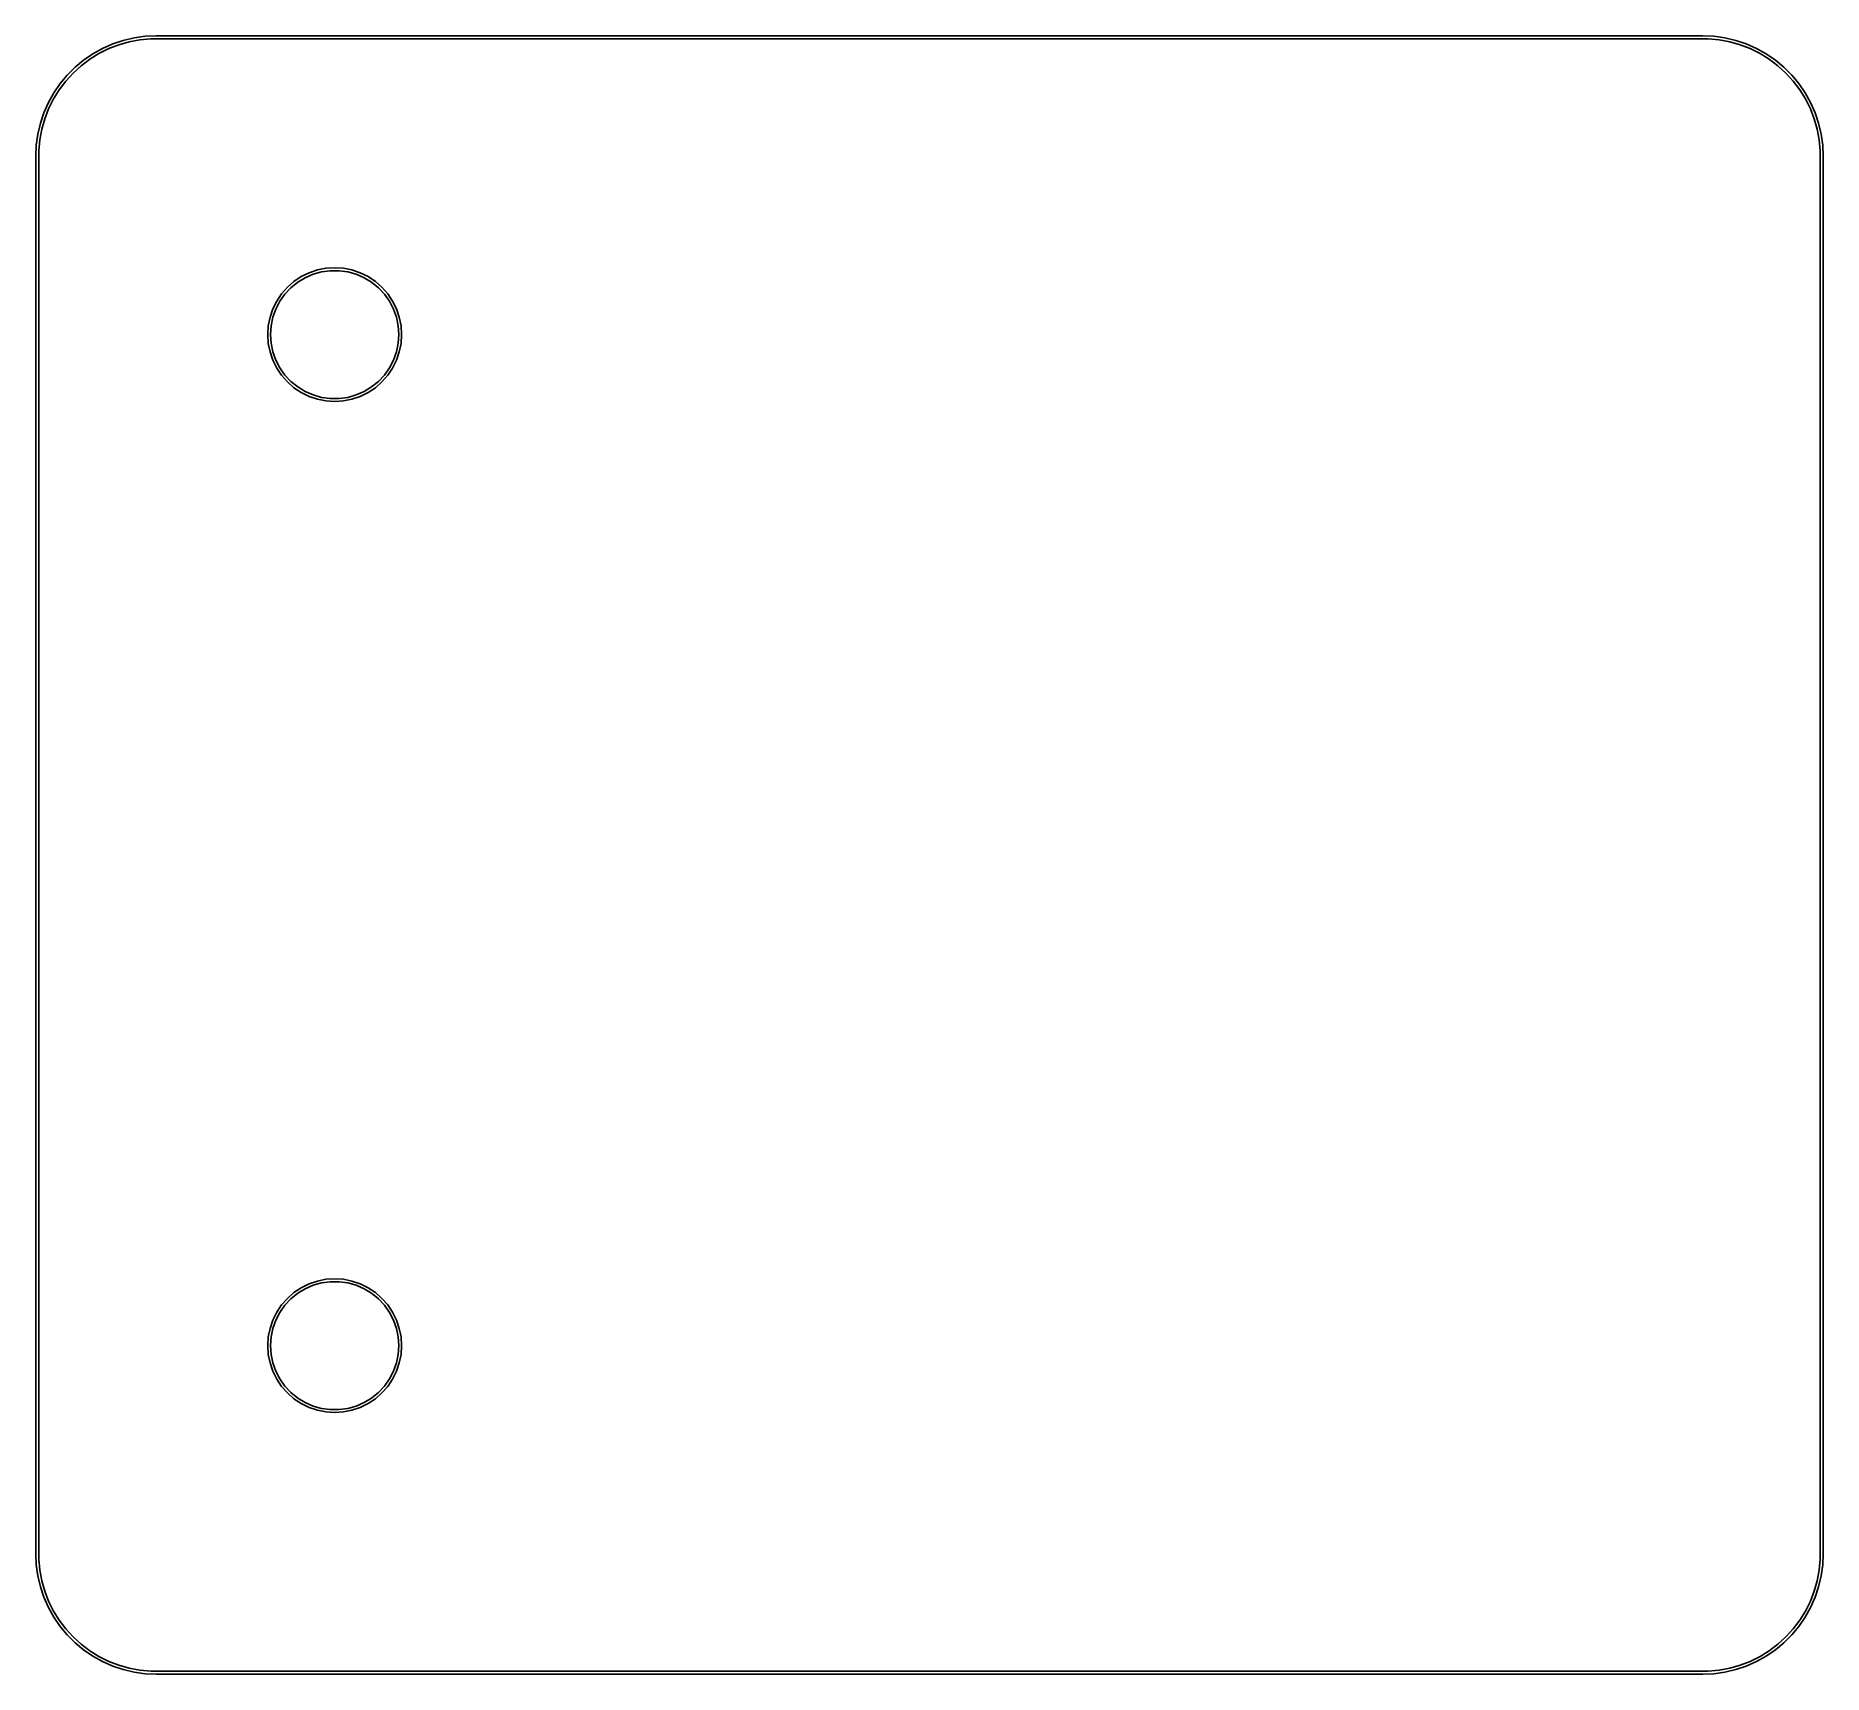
# Model space of a CAD drawing. Extents: x 36 to 96, y -77 to -21.9.
import ezdxf

# ---------------------------------------------------------------- set-up
doc = ezdxf.new("R2010")
doc.units = 0
doc.layers.add('BLACK', color=7, linetype='CONTINUOUS')

msp = doc.modelspace()

# ---------------------------------------------------------------- linework, layer by layer
at = {"layer": 'BLACK', "linetype": 'CONTINUOUS'}
for p, q in [((38.1948, -22.3746), (38.537, -22.2235)), ((38.537, -22.2235), (38.8917, -22.1046)), ((39.0947, -22.1508), (38.7434, -22.2508)), ((38.8917, -22.1046), (39.2558, -22.019)), ((39.4537, -22.0837), (39.0947, -22.1508)), ((39.2558, -22.019), (39.6263, -21.9673)), ((39.8174, -22.05), (39.4537, -22.0837)), ((39.6263, -21.9673), (40, -21.95)), ((40, -22.05), (39.8174, -22.05)), ((40, -21.95), (92, -21.95)), ((92, -22.05), (40, -22.05)), ((92, -21.95), (92.3737, -21.9673)), ((92.1826, -22.05), (92, -22.05)), ((92.5463, -22.0837), (92.1826, -22.05)), ((92.3737, -21.9673), (92.7442, -22.019)), ((92.9053, -22.1508), (92.5463, -22.0837)), ((92.7442, -22.019), (93.1083, -22.1046)), ((93.2566, -22.2508), (92.9053, -22.1508)), ((93.1083, -22.1046), (93.463, -22.2235)), ((93.463, -22.2235), (93.8052, -22.3746)), ((37.2715, -23.007), (37.5593, -22.768)), ((37.7653, -22.7378), (37.4739, -22.9579)), ((37.5593, -22.768), (37.868, -22.5566)), ((38.0759, -22.5455), (37.7653, -22.7378)), ((37.868, -22.5566), (38.1948, -22.3746)), ((38.4028, -22.3827), (38.0759, -22.5455)), ((38.7434, -22.2508), (38.4028, -22.3827)), ((93.5972, -22.3827), (93.2566, -22.2508)), ((93.9241, -22.5455), (93.5972, -22.3827)), ((93.8052, -22.3746), (94.132, -22.5566)), ((94.2347, -22.7378), (93.9241, -22.5455)), ((94.132, -22.5566), (94.4407, -22.768)), ((94.5261, -22.9579), (94.2347, -22.7378)), ((94.4407, -22.768), (94.7285, -23.007)), ((36.768, -23.5593), (37.007, -23.2715)), ((37.2039, -23.2039), (36.9579, -23.4739)), ((37.007, -23.2715), (37.2715, -23.007)), ((37.4739, -22.9579), (37.2039, -23.2039)), ((94.7961, -23.2039), (94.5261, -22.9579)), ((94.7285, -23.007), (94.993, -23.2715)), ((95.0421, -23.4739), (94.7961, -23.2039)), ((94.993, -23.2715), (95.232, -23.5593)), ((36.3746, -24.1948), (36.5566, -23.868)), ((36.7378, -23.7653), (36.5455, -24.0759)), ((36.5566, -23.868), (36.768, -23.5593)), ((36.9579, -23.4739), (36.7378, -23.7653)), ((95.2622, -23.7653), (95.0421, -23.4739)), ((95.232, -23.5593), (95.4434, -23.868)), ((95.4545, -24.0759), (95.2622, -23.7653)), ((95.4434, -23.868), (95.6254, -24.1948)), ((36.1046, -24.8917), (36.2235, -24.537)), ((36.2235, -24.537), (36.3746, -24.1948)), ((36.3827, -24.4028), (36.2508, -24.7434)), ((36.5455, -24.0759), (36.3827, -24.4028)), ((95.6173, -24.4028), (95.4545, -24.0759)), ((95.7492, -24.7434), (95.6173, -24.4028)), ((95.6254, -24.1948), (95.7765, -24.537)), ((95.7765, -24.537), (95.8954, -24.8917)), ((36.019, -25.2558), (36.1046, -24.8917)), ((36.1508, -25.0947), (36.0837, -25.4537)), ((36.2508, -24.7434), (36.1508, -25.0947)), ((95.8492, -25.0947), (95.7492, -24.7434)), ((95.9163, -25.4537), (95.8492, -25.0947)), ((95.8954, -24.8917), (95.981, -25.2558)), ((35.95, -26), (35.9673, -25.6263)), ((35.9673, -25.6263), (36.019, -25.2558)), ((36.0837, -25.4537), (36.05, -25.8174)), ((36.05, -25.8174), (36.05, -26)), ((95.95, -25.8174), (95.9163, -25.4537)), ((95.95, -26), (95.95, -25.8174)), ((95.981, -25.2558), (96.0327, -25.6263)), ((96.0327, -25.6263), (96.05, -26)), ((35.95, -73), (35.95, -26)), ((36.05, -26), (36.05, -73)), ((95.95, -73), (95.95, -26)), ((96.05, -26), (96.05, -73)), ((44.875, -30.0514), (45.139, -29.9213)), ((45.2783, -29.9694), (45.0085, -30.0866)), ((45.139, -29.9213), (45.4177, -29.8267)), ((45.5615, -29.89), (45.2783, -29.9694)), ((45.4177, -29.8267), (45.7063, -29.7692)), ((45.8529, -29.85), (45.5615, -29.89)), ((45.7063, -29.7692), (46, -29.75)), ((46.1471, -29.85), (45.8529, -29.85)), ((46, -29.75), (46.2937, -29.7692)), ((46.4385, -29.89), (46.1471, -29.85)), ((46.2937, -29.7692), (46.5823, -29.8267)), ((46.7217, -29.9694), (46.4385, -29.89)), ((46.5823, -29.8267), (46.861, -29.9213)), ((46.9915, -30.0866), (46.7217, -29.9694)), ((46.861, -29.9213), (47.125, -30.0514)), ((44.0514, -30.875), (44.215, -30.6303)), ((44.3283, -30.64), (44.1587, -30.8803)), ((44.215, -30.6303), (44.409, -30.409)), ((44.5291, -30.425), (44.3283, -30.64)), ((44.409, -30.409), (44.6303, -30.215)), ((44.7572, -30.2394), (44.5291, -30.425)), ((44.6303, -30.215), (44.875, -30.0514)), ((45.0085, -30.0866), (44.7572, -30.2394)), ((47.2428, -30.2394), (46.9915, -30.0866)), ((47.125, -30.0514), (47.3697, -30.215)), ((47.4709, -30.425), (47.2428, -30.2394)), ((47.3697, -30.215), (47.591, -30.409)), ((47.6717, -30.64), (47.4709, -30.425)), ((47.591, -30.409), (47.785, -30.6303)), ((47.8413, -30.8803), (47.6717, -30.64)), ((47.785, -30.6303), (47.9486, -30.875)), ((43.8267, -31.4177), (43.9213, -31.139)), ((43.9213, -31.139), (44.0514, -30.875)), ((44.0234, -31.1414), (43.9249, -31.4186)), ((44.1587, -30.8803), (44.0234, -31.1414)), ((47.9766, -31.1414), (47.8413, -30.8803)), ((47.9486, -30.875), (48.0787, -31.139)), ((48.0751, -31.4186), (47.9766, -31.1414)), ((48.0787, -31.139), (48.1733, -31.4177)), ((43.75, -32), (43.7692, -31.7063)), ((43.7692, -31.7063), (43.8267, -31.4177)), ((43.865, -31.7066), (43.845, -32)), ((43.9249, -31.4186), (43.865, -31.7066)), ((48.135, -31.7066), (48.0751, -31.4186)), ((48.155, -32), (48.135, -31.7066)), ((48.1733, -31.4177), (48.2308, -31.7063)), ((48.2308, -31.7063), (48.25, -32)), ((43.7692, -32.2937), (43.75, -32)), ((43.8267, -32.5823), (43.7692, -32.2937)), ((43.845, -32), (43.865, -32.2934)), ((43.865, -32.2934), (43.9249, -32.5814)), ((48.0751, -32.5814), (48.135, -32.2934)), ((48.135, -32.2934), (48.155, -32)), ((48.2308, -32.2937), (48.1733, -32.5823)), ((48.25, -32), (48.2308, -32.2937)), ((43.9213, -32.861), (43.8267, -32.5823)), ((44.0514, -33.125), (43.9213, -32.861)), ((43.9249, -32.5814), (44.0234, -32.8586)), ((44.0234, -32.8586), (44.1587, -33.1197)), ((47.8413, -33.1197), (47.9766, -32.8586)), ((48.0787, -32.861), (47.9486, -33.125)), ((47.9766, -32.8586), (48.0751, -32.5814)), ((48.1733, -32.5823), (48.0787, -32.861)), ((44.215, -33.3697), (44.0514, -33.125)), ((44.1587, -33.1197), (44.3283, -33.36)), ((44.409, -33.591), (44.215, -33.3697)), ((44.3283, -33.36), (44.5291, -33.575)), ((44.6303, -33.785), (44.409, -33.591)), ((44.5291, -33.575), (44.7572, -33.7606)), ((47.2428, -33.7606), (47.4709, -33.575)), ((47.591, -33.591), (47.3697, -33.785)), ((47.4709, -33.575), (47.6717, -33.36)), ((47.785, -33.3697), (47.591, -33.591)), ((47.6717, -33.36), (47.8413, -33.1197)), ((47.9486, -33.125), (47.785, -33.3697)), ((44.875, -33.9486), (44.6303, -33.785)), ((44.7572, -33.7606), (45.0085, -33.9134)), ((45.139, -34.0787), (44.875, -33.9486)), ((45.0085, -33.9134), (45.2783, -34.0306)), ((45.4177, -34.1733), (45.139, -34.0787)), ((45.2783, -34.0306), (45.5615, -34.1099)), ((45.7063, -34.2308), (45.4177, -34.1733)), ((45.5615, -34.1099), (45.8529, -34.15)), ((46, -34.25), (45.7063, -34.2308)), ((45.8529, -34.15), (46.1471, -34.15)), ((46.2937, -34.2308), (46, -34.25)), ((46.1471, -34.15), (46.4385, -34.1099)), ((46.5823, -34.1733), (46.2937, -34.2308)), ((46.4385, -34.1099), (46.7217, -34.0306)), ((46.861, -34.0787), (46.5823, -34.1733)), ((46.7217, -34.0306), (46.9915, -33.9134)), ((47.125, -33.9486), (46.861, -34.0787)), ((46.9915, -33.9134), (47.2428, -33.7606)), ((47.3697, -33.785), (47.125, -33.9486)), ((44.409, -64.409), (44.6303, -64.215)), ((44.7572, -64.2394), (44.5291, -64.425)), ((44.6303, -64.215), (44.875, -64.0514)), ((45.0085, -64.0866), (44.7572, -64.2394)), ((44.875, -64.0514), (45.139, -63.9213)), ((45.2783, -63.9694), (45.0085, -64.0866)), ((45.139, -63.9213), (45.4177, -63.8267)), ((45.5615, -63.89), (45.2783, -63.9694)), ((45.4177, -63.8267), (45.7063, -63.7692)), ((45.8529, -63.85), (45.5615, -63.89)), ((45.7063, -63.7692), (46, -63.75)), ((46.1471, -63.85), (45.8529, -63.85)), ((46, -63.75), (46.2937, -63.7692)), ((46.4385, -63.89), (46.1471, -63.85)), ((46.2937, -63.7692), (46.5823, -63.8267)), ((46.7217, -63.9694), (46.4385, -63.89)), ((46.5823, -63.8267), (46.861, -63.9213)), ((46.9915, -64.0866), (46.7217, -63.9694)), ((46.861, -63.9213), (47.125, -64.0514)), ((47.2428, -64.2394), (46.9915, -64.0866)), ((47.125, -64.0514), (47.3697, -64.215)), ((47.4709, -64.425), (47.2428, -64.2394)), ((47.3697, -64.215), (47.591, -64.409)), ((43.9213, -65.139), (44.0514, -64.875)), ((44.1587, -64.8803), (44.0234, -65.1414)), ((44.0514, -64.875), (44.215, -64.6303)), ((44.3283, -64.64), (44.1587, -64.8803)), ((44.215, -64.6303), (44.409, -64.409)), ((44.5291, -64.425), (44.3283, -64.64)), ((47.6717, -64.64), (47.4709, -64.425)), ((47.591, -64.409), (47.785, -64.6303)), ((47.8413, -64.8803), (47.6717, -64.64)), ((47.785, -64.6303), (47.9486, -64.875)), ((47.9766, -65.1414), (47.8413, -64.8803)), ((47.9486, -64.875), (48.0787, -65.139)), ((43.7692, -65.7063), (43.8267, -65.4177)), ((43.8267, -65.4177), (43.9213, -65.139)), ((43.9249, -65.4186), (43.865, -65.7066)), ((44.0234, -65.1414), (43.9249, -65.4186)), ((48.0751, -65.4186), (47.9766, -65.1414)), ((48.135, -65.7066), (48.0751, -65.4186)), ((48.0787, -65.139), (48.1733, -65.4177)), ((48.1733, -65.4177), (48.2308, -65.7063)), ((43.75, -66), (43.7692, -65.7063)), ((43.7692, -66.2937), (43.75, -66)), ((43.865, -65.7066), (43.845, -66)), ((43.845, -66), (43.865, -66.2934)), ((48.155, -66), (48.135, -65.7066)), ((48.135, -66.2934), (48.155, -66)), ((48.2308, -65.7063), (48.25, -66)), ((48.25, -66), (48.2308, -66.2937)), ((43.8267, -66.5823), (43.7692, -66.2937)), ((43.9213, -66.861), (43.8267, -66.5823)), ((43.865, -66.2934), (43.9249, -66.5814)), ((43.9249, -66.5814), (44.0234, -66.8586)), ((47.9766, -66.8586), (48.0751, -66.5814)), ((48.0751, -66.5814), (48.135, -66.2934)), ((48.1733, -66.5823), (48.0787, -66.861)), ((48.2308, -66.2937), (48.1733, -66.5823)), ((44.0514, -67.125), (43.9213, -66.861)), ((44.0234, -66.8586), (44.1587, -67.1197)), ((44.215, -67.3697), (44.0514, -67.125)), ((44.1587, -67.1197), (44.3283, -67.36)), ((47.6717, -67.36), (47.8413, -67.1197)), ((47.9486, -67.125), (47.785, -67.3697)), ((47.8413, -67.1197), (47.9766, -66.8586)), ((48.0787, -66.861), (47.9486, -67.125)), ((44.409, -67.591), (44.215, -67.3697)), ((44.3283, -67.36), (44.5291, -67.575)), ((44.6303, -67.785), (44.409, -67.591)), ((44.5291, -67.575), (44.7572, -67.7606)), ((44.875, -67.9486), (44.6303, -67.785)), ((44.7572, -67.7606), (45.0085, -67.9134)), ((46.9915, -67.9134), (47.2428, -67.7606)), ((47.3697, -67.785), (47.125, -67.9486)), ((47.2428, -67.7606), (47.4709, -67.575)), ((47.591, -67.591), (47.3697, -67.785)), ((47.4709, -67.575), (47.6717, -67.36)), ((47.785, -67.3697), (47.591, -67.591)), ((45.139, -68.0787), (44.875, -67.9486)), ((45.0085, -67.9134), (45.2783, -68.0306)), ((45.4177, -68.1733), (45.139, -68.0787)), ((45.2783, -68.0306), (45.5615, -68.1099)), ((45.7063, -68.2308), (45.4177, -68.1733)), ((45.5615, -68.1099), (45.8529, -68.15)), ((46, -68.25), (45.7063, -68.2308)), ((45.8529, -68.15), (46.1471, -68.15)), ((46.2937, -68.2308), (46, -68.25)), ((46.1471, -68.15), (46.4385, -68.1099)), ((46.5823, -68.1733), (46.2937, -68.2308)), ((46.4385, -68.1099), (46.7217, -68.0306)), ((46.861, -68.0787), (46.5823, -68.1733)), ((46.7217, -68.0306), (46.9915, -67.9134)), ((47.125, -67.9486), (46.861, -68.0787)), ((35.9673, -73.3737), (35.95, -73)), ((35.95, -73), (35.95, -73)), ((36.05, -73), (36.05, -73.1826)), ((36.05, -73.1826), (36.0837, -73.5463)), ((95.9163, -73.5463), (95.95, -73.1826)), ((95.95, -73.1826), (95.95, -73)), ((96.05, -73), (96.0327, -73.3737)), ((96.05, -73), (96.05, -73)), ((36.019, -73.7442), (35.9673, -73.3737)), ((36.1046, -74.1083), (36.019, -73.7442)), ((36.0837, -73.5463), (36.1508, -73.9053)), ((36.1508, -73.9053), (36.2508, -74.2566)), ((95.7492, -74.2566), (95.8492, -73.9053)), ((95.8492, -73.9053), (95.9163, -73.5463)), ((95.981, -73.7442), (95.8954, -74.1083)), ((96.0327, -73.3737), (95.981, -73.7442)), ((36.2235, -74.463), (36.1046, -74.1083)), ((36.3746, -74.8052), (36.2235, -74.463)), ((36.2508, -74.2566), (36.3827, -74.5972)), ((95.6173, -74.5972), (95.7492, -74.2566)), ((95.7765, -74.463), (95.6254, -74.8052)), ((95.8954, -74.1083), (95.7765, -74.463)), ((36.5566, -75.132), (36.3746, -74.8052)), ((36.3827, -74.5972), (36.5455, -74.9241)), ((36.5455, -74.9241), (36.7378, -75.2347)), ((95.2622, -75.2347), (95.4545, -74.9241)), ((95.6254, -74.8052), (95.4434, -75.132)), ((95.4545, -74.9241), (95.6173, -74.5972)), ((36.768, -75.4407), (36.5566, -75.132)), ((36.7378, -75.2347), (36.9579, -75.5261)), ((37.007, -75.7285), (36.768, -75.4407)), ((36.9579, -75.5261), (37.2039, -75.7961)), ((94.7961, -75.7961), (95.0421, -75.5261)), ((95.232, -75.4407), (94.993, -75.7285)), ((95.0421, -75.5261), (95.2622, -75.2347)), ((95.4434, -75.132), (95.232, -75.4407)), ((37.2715, -75.993), (37.007, -75.7285)), ((37.2039, -75.7961), (37.4739, -76.0421)), ((37.5593, -76.232), (37.2715, -75.993)), ((37.4739, -76.0421), (37.7653, -76.2622)), ((37.868, -76.4434), (37.5593, -76.232)), ((37.7653, -76.2622), (38.0759, -76.4545)), ((93.9241, -76.4545), (94.2347, -76.2622)), ((94.4407, -76.232), (94.132, -76.4434)), ((94.2347, -76.2622), (94.5261, -76.0421)), ((94.7285, -75.993), (94.4407, -76.232)), ((94.5261, -76.0421), (94.7961, -75.7961)), ((94.993, -75.7285), (94.7285, -75.993)), ((38.1948, -76.6254), (37.868, -76.4434)), ((38.0759, -76.4545), (38.4028, -76.6173)), ((38.537, -76.7765), (38.1948, -76.6254)), ((38.4028, -76.6173), (38.7434, -76.7492)), ((38.8917, -76.8954), (38.537, -76.7765)), ((38.7434, -76.7492), (39.0947, -76.8492)), ((39.2558, -76.981), (38.8917, -76.8954)), ((39.0947, -76.8492), (39.4537, -76.9163)), ((39.4537, -76.9163), (39.8174, -76.95)), ((92.1826, -76.95), (92.5463, -76.9163)), ((92.5463, -76.9163), (92.9053, -76.8492)), ((93.1083, -76.8954), (92.7442, -76.981)), ((92.9053, -76.8492), (93.2566, -76.7492)), ((93.463, -76.7765), (93.1083, -76.8954)), ((93.2566, -76.7492), (93.5972, -76.6173)), ((93.8052, -76.6254), (93.463, -76.7765)), ((93.5972, -76.6173), (93.9241, -76.4545)), ((94.132, -76.4434), (93.8052, -76.6254)), ((39.6263, -77.0327), (39.2558, -76.981)), ((40, -77.05), (39.6263, -77.0327)), ((39.8174, -76.95), (40, -76.95)), ((40, -76.95), (92, -76.95)), ((92, -77.05), (40, -77.05)), ((92, -76.95), (92.1826, -76.95)), ((92.3737, -77.0327), (92, -77.05)), ((92.7442, -76.981), (92.3737, -77.0327))]:
    msp.add_line(p, q, dxfattribs=at)

doc.saveas('drawing.dxf')
